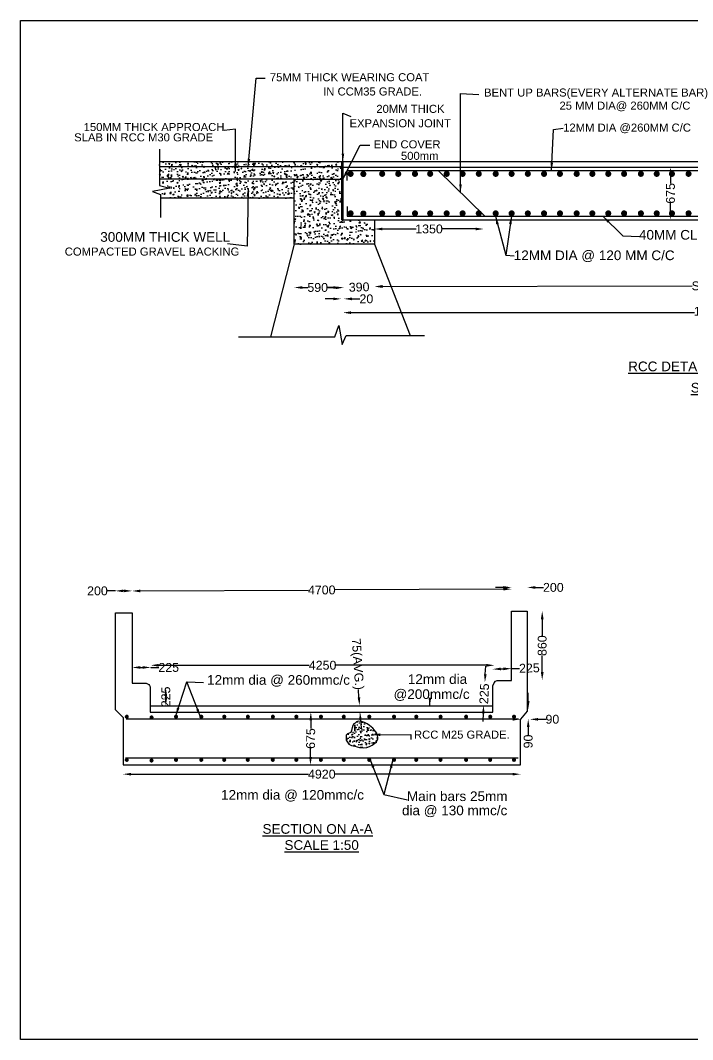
# Model space of a CAD drawing. Header units: millimetres. Extents: x 105 to 21186, y 1546 to 14196.
# Drawn here: x 105 to 8444, y 1546 to 14194 of the extents above; entities that cross this region are included whole.
import ezdxf

# ---------------------------------------------------------------- set-up
doc = ezdxf.new("R2010")
doc.units = ezdxf.units.MM
doc.header["$MEASUREMENT"] = 0
for name, color, linetype in [('DIMENSION', 7, 'Continuous'), ('DRAWING', 7, 'Continuous'), ('TEXT', 7, 'Continuous')]:
    doc.layers.add(name, color=color, linetype=linetype)
doc.styles.get("Standard").update_dxf_attribs({"font": 'arial.ttf'})
doc.dimstyles.get("Standard").update_dxf_attribs({"dimtxt": 110, "dimasz": 100, "dimexe": 0.18, "dimexo": 0.0625, "dimgap": 0.09, "dimtad": 0, "dimdec": 0, "dimzin": 0, "dimdsep": 46, "dimtxsty": 'Standard', "dimcen": 0.09, "dimse1": 1, "dimse2": 1, "dimadec": 0, "dimazin": 0, "dimtfac": 1, "dimtdec": 0, "dimtofl": 0, "dimtmove": 0, "dimatfit": 3, "dimfxl": 1, "dimtolj": 1, "dimtzin": 0, "dimarcsym": 0})

# ---------------------------------------------------------------- blocks, each defined once
blk = doc.blocks.new('*D2')
at = {"layer": 'Defpoints', "color": 0, "transparency": 16777216}
for p in [(1378, 4954), (6310, 4954), (6310, 4840)]:
    blk.add_point(p, dxfattribs=at)
at = {"layer": 'DIMENSION', "color": 0, "lineweight": -2, "transparency": 16777216}
for p, q in [((1478, 4840), (3678, 4840)), ((6210, 4840), (4011, 4840))]:
    blk.add_line(p, q, dxfattribs=at)
at = {"layer": 'DIMENSION', "color": 0, "transparency": 16777216}
for points in [[(1478, 4856), (1478, 4823), (1378, 4840)], [(6210, 4856), (6210, 4823), (6310, 4840)]]:
    blk.add_solid(points, dxfattribs=at)
at = {"layer": 'DIMENSION', "color": 0, "transparency": 16777216, "insert": (3844, 4840), "char_height": 110, "attachment_point": 5}
blk.add_mtext('\\A1;4920', dxfattribs=at)
blk = doc.blocks.new('*D3')
at = {"layer": 'Defpoints', "color": 0, "transparency": 16777216}
for p in [(3708, 5610), (3734, 5610), (3729, 4954)]:
    blk.add_point(p, dxfattribs=at)
at = {"layer": 'DIMENSION', "color": 0, "lineweight": -2, "transparency": 16777216}
for p, q in [((3708, 5510), (3707, 5405)), ((3704, 5054), (3705, 5160))]:
    blk.add_line(p, q, dxfattribs=at)
at = {"layer": 'DIMENSION', "color": 0, "transparency": 16777216}
for points in [[(3691, 5510), (3724, 5510), (3708, 5610)], [(3687, 5054), (3721, 5054), (3703, 4954)]]:
    blk.add_solid(points, dxfattribs=at)
at = {"layer": 'DIMENSION', "color": 0, "transparency": 16777216, "insert": (3706, 5282), "char_height": 110, "attachment_point": 5, "rotation": 89.5329}
blk.add_mtext('\\A1;675', dxfattribs=at)
blk = doc.blocks.new('*D4')
at = {"layer": 'Defpoints', "color": 0, "transparency": 16777216}
for p in [(4312, 5692), (4259, 5689), (4264, 5610)]:
    blk.add_point(p, dxfattribs=at)
at = {"layer": 'DIMENSION', "color": 0, "lineweight": -2, "transparency": 16777216}
for p, q in [((4305, 5792), (4298, 5892)), ((4324, 5514), (4331, 5414))]:
    blk.add_line(p, q, dxfattribs=at)
at = {"layer": 'DIMENSION', "color": 0, "transparency": 16777216}
for points in [[(4321, 5793), (4288, 5791), (4312, 5692)], [(4341, 5515), (4308, 5512), (4317, 5613)]]:
    blk.add_solid(points, dxfattribs=at)
at = {"layer": 'DIMENSION', "color": 0, "transparency": 16777216, "insert": (4276, 6205), "char_height": 110, "attachment_point": 5, "rotation": 274.0236}
blk.add_mtext('\\A1;75(AVG.)', dxfattribs=at)
blk = doc.blocks.new('*D5')
at = {"layer": 'Defpoints', "color": 0, "transparency": 16777216}
for p in [(1492, 6079), (1722, 6164), (1722, 6079)]:
    blk.add_point(p, dxfattribs=at)
at = {"layer": 'DIMENSION', "color": 0, "lineweight": -2, "transparency": 16777216}
for p, q in [((1592, 6164), (1622, 6164)), ((1722, 6164), (1822, 6164))]:
    blk.add_line(p, q, dxfattribs=at)
at = {"layer": 'DIMENSION', "color": 0, "transparency": 16777216}
for points in [[(1592, 6181), (1592, 6148), (1492, 6164)], [(1622, 6181), (1622, 6148), (1722, 6164)]]:
    blk.add_solid(points, dxfattribs=at)
at = {"layer": 'DIMENSION', "color": 0, "transparency": 16777216, "insert": (1945, 6164), "char_height": 110, "attachment_point": 5}
blk.add_mtext('\\A1;225', dxfattribs=at)
blk = doc.blocks.new('*D6')
at = {"layer": 'Defpoints', "color": 0, "transparency": 16777216}
for p in [(1864, 5909), (1909, 5909), (1864, 5689)]:
    blk.add_point(p, dxfattribs=at)
at = {"layer": 'DIMENSION', "color": 0, "lineweight": -2, "transparency": 16777216}
blk.add_line((1909, 5789), (1909, 5809), dxfattribs=at)
at = {"layer": 'DIMENSION', "color": 0, "transparency": 16777216}
for points in [[(1892, 5809), (1926, 5809), (1909, 5909)], [(1892, 5789), (1926, 5789), (1909, 5689)]]:
    blk.add_solid(points, dxfattribs=at)
at = {"layer": 'DIMENSION', "color": 0, "transparency": 16777216, "insert": (1909, 5799), "char_height": 110, "attachment_point": 5, "rotation": 90}
blk.add_mtext('\\A1;225', dxfattribs=at)
blk = doc.blocks.new('*D7')
at = {"layer": 'Defpoints', "color": 0, "transparency": 16777216}
for p in [(6310, 5521), (6425, 5521), (6425, 5521)]:
    blk.add_point(p, dxfattribs=at)
at = {"layer": 'DIMENSION', "color": 0, "lineweight": -2, "transparency": 16777216}
for p, q in [((6210, 5521), (6110, 5521)), ((6525, 5521), (6625, 5521))]:
    blk.add_line(p, q, dxfattribs=at)
at = {"layer": 'DIMENSION', "color": 0, "transparency": 16777216}
for points in [[(6210, 5537), (6210, 5504), (6310, 5521)], [(6525, 5537), (6525, 5504), (6425, 5521)]]:
    blk.add_solid(points, dxfattribs=at)
at = {"layer": 'DIMENSION', "color": 0, "transparency": 16777216, "insert": (6704, 5521), "char_height": 110, "attachment_point": 5}
blk.add_mtext('\\A1;90', dxfattribs=at)
blk = doc.blocks.new('*D8')
at = {"layer": 'Defpoints', "color": 0, "transparency": 16777216}
for p in [(6393, 5648), (6393, 5525), (6404, 5525)]:
    blk.add_point(p, dxfattribs=at)
at = {"layer": 'DIMENSION', "color": 0, "lineweight": -2, "transparency": 16777216}
for p, q in [((6404, 5748), (6404, 5848)), ((6404, 5425), (6404, 5325))]:
    blk.add_line(p, q, dxfattribs=at)
at = {"layer": 'DIMENSION', "color": 0, "transparency": 16777216}
for points in [[(6388, 5748), (6421, 5748), (6404, 5648)], [(6388, 5425), (6421, 5425), (6404, 5525)]]:
    blk.add_solid(points, dxfattribs=at)
at = {"layer": 'DIMENSION', "color": 0, "transparency": 16777216, "insert": (6404, 5246), "char_height": 110, "attachment_point": 5, "rotation": 90}
blk.add_mtext('\\A1;90', dxfattribs=at)
blk = doc.blocks.new('*D9')
at = {"layer": 'Defpoints', "color": 0, "transparency": 16777216}
for p in [(5867, 5981), (5981, 5975), (5966, 5689)]:
    blk.add_point(p, dxfattribs=at)
at = {"layer": 'DIMENSION', "color": 0, "lineweight": -2, "transparency": 16777216}
for p, q in [((5872, 6081), (5878, 6180)), ((5847, 5595), (5841, 5495))]:
    blk.add_line(p, q, dxfattribs=at)
at = {"layer": 'DIMENSION', "color": 0, "transparency": 16777216}
for points in [[(5856, 6081), (5889, 6080), (5867, 5981)], [(5830, 5596), (5863, 5594), (5852, 5695)]]:
    blk.add_solid(points, dxfattribs=at)
at = {"layer": 'DIMENSION', "color": 0, "transparency": 16777216, "insert": (5859, 5838), "char_height": 110, "attachment_point": 5, "rotation": 86.9753}
blk.add_mtext('\\A1;225', dxfattribs=at)
blk = doc.blocks.new('*D10')
at = {"layer": 'Defpoints', "color": 0, "transparency": 16777216}
for p in [(1722, 6079), (5986, 6191), (5986, 6079)]:
    blk.add_point(p, dxfattribs=at)
at = {"layer": 'DIMENSION', "color": 0, "lineweight": -2, "transparency": 16777216}
for p, q in [((1822, 6191), (3688, 6191)), ((5886, 6191), (4021, 6191))]:
    blk.add_line(p, q, dxfattribs=at)
at = {"layer": 'DIMENSION', "color": 0, "transparency": 16777216}
for points in [[(1822, 6208), (1822, 6174), (1722, 6191)], [(5886, 6208), (5886, 6174), (5986, 6191)]]:
    blk.add_solid(points, dxfattribs=at)
at = {"layer": 'DIMENSION', "color": 0, "transparency": 16777216, "insert": (3854, 6191), "char_height": 110, "attachment_point": 5}
blk.add_mtext('\\A1;4250', dxfattribs=at)
blk = doc.blocks.new('*D11')
at = {"layer": 'Defpoints', "color": 0, "transparency": 16777216}
for p in [(5965, 6119), (6196, 6150), (6197, 6125)]:
    blk.add_point(p, dxfattribs=at)
at = {"layer": 'DIMENSION', "color": 0, "lineweight": -2, "transparency": 16777216}
for p, q in [((6064, 6146), (6096, 6147)), ((6196, 6150), (6296, 6153))]:
    blk.add_line(p, q, dxfattribs=at)
at = {"layer": 'DIMENSION', "color": 0, "transparency": 16777216}
for points in [[(6064, 6163), (6065, 6129), (5964, 6143)], [(6096, 6164), (6096, 6130), (6196, 6150)]]:
    blk.add_solid(points, dxfattribs=at)
at = {"layer": 'DIMENSION', "color": 0, "transparency": 16777216, "insert": (6419, 6156), "char_height": 110, "attachment_point": 5, "rotation": 1.6018}
blk.add_mtext('\\A1;225', dxfattribs=at)
blk = doc.blocks.new('*D12')
at = {"layer": 'Defpoints', "color": 0, "transparency": 16777216}
for p in [(6393, 6863), (6393, 6007), (6578, 6007)]:
    blk.add_point(p, dxfattribs=at)
at = {"layer": 'DIMENSION', "color": 0, "lineweight": -2, "transparency": 16777216}
for p, q in [((6578, 6763), (6578, 6557)), ((6578, 6107), (6578, 6314))]:
    blk.add_line(p, q, dxfattribs=at)
at = {"layer": 'DIMENSION', "color": 0, "transparency": 16777216}
for points in [[(6561, 6763), (6595, 6763), (6578, 6863)], [(6561, 6107), (6595, 6107), (6578, 6007)]]:
    blk.add_solid(points, dxfattribs=at)
at = {"layer": 'DIMENSION', "color": 0, "transparency": 16777216, "insert": (6578, 6435), "char_height": 110, "attachment_point": 5, "rotation": 90}
blk.add_mtext('\\A1;860', dxfattribs=at)
blk = doc.blocks.new('*D13')
at = {"layer": 'Defpoints', "color": 0, "transparency": 16777216}
for p in [(1283, 7114), (1283, 6840), (1492, 6840)]:
    blk.add_point(p, dxfattribs=at)
at = {"layer": 'DIMENSION', "color": 0, "lineweight": -2, "transparency": 16777216}
for p, q in [((1283, 7114), (1183, 7114)), ((1392, 7114), (1383, 7114))]:
    blk.add_line(p, q, dxfattribs=at)
at = {"layer": 'DIMENSION', "color": 0, "transparency": 16777216}
for points in [[(1383, 7131), (1383, 7098), (1283, 7114)], [(1392, 7131), (1392, 7098), (1492, 7114)]]:
    blk.add_solid(points, dxfattribs=at)
at = {"layer": 'DIMENSION', "color": 0, "transparency": 16777216, "insert": (1061, 7114), "char_height": 110, "attachment_point": 5}
blk.add_mtext('\\A1;200', dxfattribs=at)
blk = doc.blocks.new('*D14')
at = {"layer": 'Defpoints', "color": 0, "transparency": 16777216}
for p in [(6195, 7136), (1492, 6840), (6197, 6863)]:
    blk.add_point(p, dxfattribs=at)
at = {"layer": 'DIMENSION', "color": 0, "lineweight": -2, "transparency": 16777216}
for p, q in [((1591, 7113), (3677, 7124)), ((6095, 7136), (4009, 7126))]:
    blk.add_line(p, q, dxfattribs=at)
at = {"layer": 'DIMENSION', "color": 0, "transparency": 16777216}
for points in [[(1591, 7130), (1591, 7097), (1491, 7113)], [(6095, 7153), (6095, 7119), (6195, 7136)]]:
    blk.add_solid(points, dxfattribs=at)
at = {"layer": 'DIMENSION', "color": 0, "transparency": 16777216, "insert": (3843, 7125), "char_height": 110, "attachment_point": 5, "rotation": 0.2847}
blk.add_mtext('\\A1;4700', dxfattribs=at)
blk = doc.blocks.new('*D15')
at = {"layer": 'Defpoints', "color": 0, "transparency": 16777216}
for p in [(6393, 7157), (6197, 6863), (6393, 6863)]:
    blk.add_point(p, dxfattribs=at)
at = {"layer": 'DIMENSION', "color": 0, "lineweight": -2, "transparency": 16777216}
for p, q in [((6097, 7157), (5997, 7157)), ((6493, 7157), (6593, 7157))]:
    blk.add_line(p, q, dxfattribs=at)
at = {"layer": 'DIMENSION', "color": 0, "transparency": 16777216}
for points in [[(6097, 7174), (6097, 7140), (6197, 7157)], [(6493, 7174), (6493, 7140), (6393, 7157)]]:
    blk.add_solid(points, dxfattribs=at)
at = {"layer": 'DIMENSION', "color": 0, "transparency": 16777216, "insert": (6716, 7157), "char_height": 110, "attachment_point": 5}
blk.add_mtext('\\A1;200', dxfattribs=at)
blk = doc.blocks.new('*D24')
at = {"layer": 'Defpoints', "color": 0, "transparency": 16777216}
for p in [(4085, 10879), (3501, 10851), (4085, 10851)]:
    blk.add_point(p, dxfattribs=at)
at = {"layer": 'DIMENSION', "color": 0, "lineweight": -2, "transparency": 16777216}
for p, q in [((3601, 10879), (3672, 10879)), ((3985, 10879), (3915, 10879))]:
    blk.add_line(p, q, dxfattribs=at)
at = {"layer": 'DIMENSION', "color": 0, "transparency": 16777216}
for points in [[(3601, 10895), (3601, 10862), (3501, 10879)], [(3985, 10895), (3985, 10862), (4085, 10879)]]:
    blk.add_solid(points, dxfattribs=at)
at = {"layer": 'DIMENSION', "color": 0, "transparency": 16777216, "insert": (3793, 10879), "char_height": 110, "attachment_point": 5}
blk.add_mtext('\\A1;590', dxfattribs=at)
blk = doc.blocks.new('*D25')
at = {"layer": 'Defpoints', "color": 0, "transparency": 16777216}
for p in [(12984, 10908), (12984, 10889), (4498, 10871)]:
    blk.add_point(p, dxfattribs=at)
at = {"layer": 'DIMENSION', "color": 0, "lineweight": -2, "transparency": 16777216}
for p, q in [((4598, 10890), (8438, 10898)), ((12884, 10908), (9044, 10900))]:
    blk.add_line(p, q, dxfattribs=at)
at = {"layer": 'DIMENSION', "color": 0, "transparency": 16777216}
for points in [[(4598, 10907), (4598, 10874), (4498, 10890)], [(12884, 10924), (12884, 10891), (12984, 10908)]]:
    blk.add_solid(points, dxfattribs=at)
at = {"layer": 'DIMENSION', "color": 0, "transparency": 16777216, "insert": (8741, 10899), "char_height": 110, "attachment_point": 5, "rotation": 0.118}
blk.add_mtext('\\A1;S=10000', dxfattribs=at)
blk = doc.blocks.new('*D26')
at = {"layer": 'Defpoints', "color": 0, "transparency": 16777216}
for p in [(4085, 10879), (4117, 10879), (4117, 10738)]:
    blk.add_point(p, dxfattribs=at)
at = {"layer": 'DIMENSION', "color": 0, "lineweight": -2, "transparency": 16777216}
for p, q in [((3985, 10738), (3885, 10738)), ((4217, 10738), (4317, 10738))]:
    blk.add_line(p, q, dxfattribs=at)
at = {"layer": 'DIMENSION', "color": 0, "transparency": 16777216}
for points in [[(3985, 10755), (3985, 10721), (4085, 10738)], [(4217, 10755), (4217, 10721), (4117, 10738)]]:
    blk.add_solid(points, dxfattribs=at)
at = {"layer": 'DIMENSION', "color": 0, "transparency": 16777216, "insert": (4397, 10738), "char_height": 110, "attachment_point": 5}
blk.add_mtext('\\A1;20', dxfattribs=at)
blk = doc.blocks.new('*D27')
at = {"layer": 'Defpoints', "color": 0, "transparency": 16777216}
for p in [(4117, 10879), (4498, 10890), (4498, 10890)]:
    blk.add_point(p, dxfattribs=at)
at = {"layer": 'DIMENSION', "color": 0, "lineweight": -2, "transparency": 16777216}
for p, q in [((4598, 10893), (4698, 10896)), ((4017, 10876), (3917, 10873))]:
    blk.add_line(p, q, dxfattribs=at)
at = {"layer": 'DIMENSION', "color": 0, "transparency": 16777216}
for points in [[(4017, 10892), (4018, 10859), (4117, 10879)], [(4597, 10910), (4598, 10877), (4498, 10890)]]:
    blk.add_solid(points, dxfattribs=at)
at = {"layer": 'DIMENSION', "color": 0, "transparency": 16777216, "insert": (4307, 10884), "char_height": 110, "attachment_point": 5, "rotation": 1.7311}
blk.add_mtext('\\A1;390', dxfattribs=at)
blk = doc.blocks.new('*D28')
at = {"layer": 'Defpoints', "color": 0, "transparency": 16777216}
for p in [(4106, 10567), (4106, 10562), (13605, 10562)]:
    blk.add_point(p, dxfattribs=at)
at = {"layer": 'DIMENSION', "color": 0, "lineweight": -2, "transparency": 16777216}
for p, q in [((4206, 10567), (8469, 10567)), ((13505, 10567), (9241, 10567))]:
    blk.add_line(p, q, dxfattribs=at)
at = {"layer": 'DIMENSION', "color": 0, "transparency": 16777216}
for points in [[(4206, 10583), (4206, 10550), (4106, 10567)], [(13505, 10583), (13505, 10550), (13605, 10567)]]:
    blk.add_solid(points, dxfattribs=at)
at = {"layer": 'DIMENSION', "color": 0, "transparency": 16777216, "insert": (8855, 10567), "char_height": 110, "attachment_point": 5}
blk.add_mtext('\\A1;11180(C/C)', dxfattribs=at)
blk = doc.blocks.new('*D31')
at = {"layer": 'Defpoints', "color": 0, "transparency": 16777216}
for p in [(8136, 12373), (8170, 12373), (8134, 11721)]:
    blk.add_point(p, dxfattribs=at)
at = {"layer": 'DIMENSION', "color": 0, "lineweight": -2, "transparency": 16777216}
for p, q in [((8170, 12273), (8169, 12169)), ((8169, 11820), (8169, 11924))]:
    blk.add_line(p, q, dxfattribs=at)
at = {"layer": 'DIMENSION', "color": 0, "transparency": 16777216}
for points in [[(8153, 12273), (8186, 12273), (8170, 12373)], [(8152, 11821), (8185, 11820), (8168, 11720)]]:
    blk.add_solid(points, dxfattribs=at)
at = {"layer": 'DIMENSION', "color": 0, "transparency": 16777216, "insert": (8169, 12047), "char_height": 110, "attachment_point": 5, "rotation": 89.8488}
blk.add_mtext('\\A1;675', dxfattribs=at)
blk = doc.blocks.new('*D32')
at = {"layer": 'Defpoints', "color": 0, "transparency": 16777216}
for p in [(4496, 11603), (5851, 11605), (5851, 11603)]:
    blk.add_point(p, dxfattribs=at)
at = {"layer": 'DIMENSION', "color": 0, "lineweight": -2, "transparency": 16777216}
for p, q in [((4596, 11605), (5015, 11605)), ((5751, 11605), (5333, 11605))]:
    blk.add_line(p, q, dxfattribs=at)
at = {"layer": 'DIMENSION', "color": 0, "transparency": 16777216}
for points in [[(4596, 11622), (4596, 11588), (4496, 11605)], [(5751, 11622), (5751, 11588), (5851, 11605)]]:
    blk.add_solid(points, dxfattribs=at)
at = {"layer": 'DIMENSION', "color": 0, "transparency": 16777216, "insert": (5174, 11605), "char_height": 110, "attachment_point": 5}
blk.add_mtext('\\A1;1350', dxfattribs=at)

msp = doc.modelspace()

# ---------------------------------------------------------------- hatches: boundary and pattern name
at = {"layer": 'DRAWING'}
h = msp.add_hatch(dxfattribs=at)
h.set_pattern_fill('AR-CONC', color=256, scale=20)
h.set_pattern_definition([(50, (0, 0), (143.452, -12.5504), [15, -165]), (355, (0, 0), (-27.7503, 150.4384), [12, -132]), (100.4514, (11.95, -1.05), (115.7018, 137.888), [12.748, -140.2284]), (46.1842, (0, 40), (213.4483, -33.1039), [22.5, -247.5]), (96.6356, (17.79, 37.24), (186.9324, 194.8237), [19.122, -210.3428]), (351.1842, (0, 40), (186.9324, 194.8237), [18, -198]), (21, (20, 30), (119.3814, -80.5238), [15, -165]), (326, (20, 30), (48.663, 145.03), [12, -132]), (71.4514, (29.95, 23.29), (168.0445, 64.5062), [12.748, -140.2284]), (37.5, (0, 0), (2.43197, 66.57877), [0, -130.4, 0, -134, 0, -132.5]), (7.5, (0, 0), (52.6139, 78.88234), [0, -76.4, 0, -127.4, 0, -50.5]), (327.5, (-44.6, 0), (106.76449, -4.51097), [0, -50, 0, -156, 0, -207]), (317.5, (-64.6, 0), (116.63723, 20.021), [0, -65, 0, -103.6, 0, -147])])
h.paths.add_polyline_path([(3500, 12223), (1830.4, 12223), (1830.4, 12145.8), (1958.1, 12110.3), (1745.2, 12070.2), (1842.2, 12034.7), (1842.2, 11989.3), (3500, 11989.3)])
h.paths.add_polyline_path([(4093.9, 12374.9), (1830.4, 12374.9), (1830.4, 12223), (3500, 12223), (4093.9, 12223)])
h.paths.add_polyline_path([(4093.9, 12438.5), (1830.4, 12438.5), (1830.4, 12374.9), (4093.9, 12374.9)])
h.paths.add_polyline_path([(4093.9, 12223), (3500, 12223), (3500, 11417.2), (4496.1, 11417.2), (4496.1, 11720.6), (4105.7, 11720.6), (4093.9, 11720.6)])
h = msp.add_hatch(dxfattribs=at)
h.set_pattern_fill('AR-CONC', color=256, scale=15)
h.paths.add_polyline_path([(4524.9, 5349.4), (4478.7, 5409.6), (4435.1, 5444.2), (4406.9, 5466), (4373.6, 5482.6), (4336.4, 5494.2), (4296.6, 5496.7), (4273.5, 5489), (4258.1, 5473.7), (4240.2, 5463.4), (4224.8, 5435.2), (4210.7, 5384), (4204.3, 5355.8), (4163.2, 5339.1), (4147.8, 5322.5), (4145.3, 5298.1), (4145.3, 5261), (4178.6, 5211), (4210.7, 5195.6), (4253, 5189.2), (4312, 5172.6), (4360.7, 5164.9), (4401.8, 5170), (4433.9, 5181.6), (4469.8, 5202), (4517.2, 5239.2), (4537.7, 5273.8), (4540.3, 5298.1)])

# ---------------------------------------------------------------- linework, layer by layer
for points in [[(1830.4, 12597.2), (1830.4, 12145.8), (1958.1, 12110.3), (1745.2, 12070.2), (1842.2, 12034.7), (1842.2, 11748.8)], [(4105.7, 11720.6), (4093.9, 11720.6), (4093.9, 12438.5), (1830.4, 12438.5)], [(4105.7, 12441.3), (4105.7, 11720.6), (13581, 11720.6), (13581, 12441.3)], [(4105.7, 12441.3), (13581, 12441.3)], [(4093.9, 12374.9), (1830.4, 12374.9)], [(4105.7, 12372.8), (13581, 12372.8)], [(4160.5, 12206.4), (4160.5, 12329), (13581, 12329)], [(5287.5, 12329), (5868.1, 11763.7)], [(3500, 12223), (1830.4, 12223)], [(4496.1, 11720.6), (4496.1, 11417.2), (3500, 11417.2), (3500, 12223), (4105.7, 12223)], [(3500, 11989.3), (1842.2, 11989.3)], [(4159.2, 11882.9), (4159.2, 11763.7), (14319.9, 11763.7)], [(3500, 11417.2), (3208.6, 10268.4)], [(4496.1, 11417.2), (4938.8, 10282.7)], [(2811.9, 10268.4), (4005.7, 10268.4), (4054.3, 10405.7), (4097.3, 10171.2), (4145.9, 10282.7), (5116.4, 10282.7)], [(1378.4, 5543.1), (1283.3, 5638.7), (1283.3, 6840.1), (1492.2, 6840.1), (1492.2, 5969.7), (1663.8, 5969.7), (1683.6, 5962), (1696.5, 5952.1), (1706.4, 5939.7), (1713.1, 5923.5), (1716.2, 5906.9), (1715.9, 5882.6), (1715.9, 5609.8), (5965.7, 5609.8), (5965.7, 5936.3), (5980.8, 5974.7), (6000, 5995.3), (6020.6, 6000.8), (6196.6, 6000.8), (6196.6, 6863.5), (6393.2, 6863.5), (6393.2, 5647.8), (6393.2, 5621.7), (6310.3, 5521.4)], [(1715.9, 5688.5), (5965.7, 5688.5)], [(1378.4, 5543.1), (1378.4, 4954.2), (6310.3, 4954.2), (6310.3, 5521.4)], [(1417.3, 5527.7), (6282.4, 5527.7)], [(1408.2, 5042.5), (6281.4, 5042.5)]]:
    msp.add_lwpolyline(points, dxfattribs=at)
for points, const_width in [([(4182.1, 12289, 1), (4219.6, 12289, 1)], 37.5), ([(4340.6, 12286.9, 1), (4378.1, 12286.9, 1)], 37.5), ([(4574, 12289, 1), (4611.5, 12289, 1)], 37.5), ([(4773.2, 12289, 1), (4810.7, 12289, 1)], 37.5), ([(4980.9, 12289, 1), (5018.4, 12289, 1)], 37.5), ([(5169.4, 12289, 1), (5206.9, 12289, 1)], 37.5), ([(5374.3, 12289, 1), (5411.8, 12289, 1)], 37.5), ([(5571.4, 12289, 1), (5608.9, 12289, 1)], 37.5), ([(5772.7, 12289, 1), (5810.2, 12289, 1)], 37.5), ([(5982.5, 12289, 1), (6020, 12289, 1)], 37.5), ([(6179.6, 12289, 1), (6217.1, 12289, 1)], 37.5), ([(6380.9, 12289, 1), (6418.4, 12289, 1)], 37.5), ([(6582.2, 12289, 1), (6619.7, 12289, 1)], 37.5), ([(6779.2, 12289, 1), (6816.7, 12289, 1)], 37.5), ([(6986.9, 12289, 1), (7024.4, 12289, 1)], 37.5), ([(7181.4, 12289, 1), (7218.9, 12289, 1)], 37.5), ([(7378.4, 12289, 1), (7415.9, 12289, 1)], 37.5), ([(7575.4, 12289, 1), (7612.9, 12289, 1)], 37.5), ([(7783.1, 12289, 1), (7820.6, 12289, 1)], 37.5), ([(7980.2, 12289, 1), (8017.7, 12289, 1)], 37.5), ([(8168.6, 12289, 1), (8206.1, 12289, 1)], 37.5), ([(8374.2, 12289, 1), (8411.7, 12289, 1)], 37.5), ([(4182.1, 11799.1, 1), (4219.6, 11799.1, 1)], 37.5), ([(4340.6, 11797, 1), (4378.1, 11797, 1)], 37.5), ([(4574, 11799.1, 1), (4611.5, 11799.1, 1)], 37.5), ([(4773.2, 11799.1, 1), (4810.7, 11799.1, 1)], 37.5), ([(4980.9, 11799.1, 1), (5018.4, 11799.1, 1)], 37.5), ([(5169.4, 11799.1, 1), (5206.9, 11799.1, 1)], 37.5), ([(5374.3, 11799.1, 1), (5411.8, 11799.1, 1)], 37.5), ([(5571.4, 11799.1, 1), (5608.9, 11799.1, 1)], 37.5), ([(5772.7, 11799.1, 1), (5810.2, 11799.1, 1)], 37.5), ([(5982.5, 11799.1, 1), (6020, 11799.1, 1)], 37.5), ([(6179.6, 11799.1, 1), (6217.1, 11799.1, 1)], 37.5), ([(6380.9, 11799.1, 1), (6418.4, 11799.1, 1)], 37.5), ([(6582.2, 11799.1, 1), (6619.7, 11799.1, 1)], 37.5), ([(6779.2, 11799.1, 1), (6816.7, 11799.1, 1)], 37.5), ([(6986.9, 11799.1, 1), (7024.4, 11799.1, 1)], 37.5), ([(7181.4, 11799.1, 1), (7218.9, 11799.1, 1)], 37.5), ([(7378.4, 11799.1, 1), (7415.9, 11799.1, 1)], 37.5), ([(7575.4, 11799.1, 1), (7612.9, 11799.1, 1)], 37.5), ([(7783.1, 11799.1, 1), (7820.6, 11799.1, 1)], 37.5), ([(7980.2, 11799.1, 1), (8017.7, 11799.1, 1)], 37.5), ([(8168.6, 11799.1, 1), (8206.1, 11799.1, 1)], 37.5), ([(8374.2, 11799.1, 1), (8411.7, 11799.1, 1)], 37.5), ([(1412.4, 5553, 1), (1437.4, 5553, 1)], 25), ([(1719.7, 5544.3, 1), (1744.7, 5544.3, 1)], 25), ([(2024.1, 5553, 1), (2049.1, 5553, 1)], 25), ([(2337.2, 5553, 1), (2362.2, 5553, 1)], 25), ([(2621.3, 5553, 1), (2646.3, 5553, 1)], 25), ([(2914.1, 5553, 1), (2939.1, 5553, 1)], 25), ([(3224.2, 5553, 1), (3249.2, 5553, 1)], 25), ([(3515.9, 5553, 1), (3540.9, 5553, 1)], 25), ([(3820.3, 5553, 1), (3845.3, 5553, 1)], 25), ([(4104.4, 5553, 1), (4129.4, 5553, 1)], 25), ([(4420.4, 5553, 1), (4445.4, 5553, 1)], 25), ([(4727.6, 5553, 1), (4752.6, 5553, 1)], 25), ([(5003, 5553, 1), (5028, 5553, 1)], 25), ([(5304.5, 5553, 1), (5329.5, 5553, 1)], 25), ([(5622, 5553, 1), (5647, 5553, 1)], 25), ([(5920.6, 5553, 1), (5945.6, 5553, 1)], 25), ([(6216.3, 5553, 1), (6241.3, 5553, 1)], 25), ([(1411.7, 5017.4, 1), (1436.7, 5017.4, 1)], 25), ([(1719, 5008.7, 1), (1744, 5008.7, 1)], 25), ([(2023.4, 5017.4, 1), (2048.4, 5017.4, 1)], 25), ([(2336.4, 5017.4, 1), (2361.4, 5017.4, 1)], 25), ([(2620.5, 5017.4, 1), (2645.5, 5017.4, 1)], 25), ([(2913.3, 5017.4, 1), (2938.3, 5017.4, 1)], 25), ([(3223.5, 5017.4, 1), (3248.5, 5017.4, 1)], 25), ([(3515.2, 5017.4, 1), (3540.2, 5017.4, 1)], 25), ([(3819.6, 5017.4, 1), (3844.6, 5017.4, 1)], 25), ([(4103.7, 5017.4, 1), (4128.7, 5017.4, 1)], 25), ([(4419.6, 5017.4, 1), (4444.6, 5017.4, 1)], 25), ([(4726.9, 5017.4, 1), (4751.9, 5017.4, 1)], 25), ([(5002.3, 5017.4, 1), (5027.3, 5017.4, 1)], 25), ([(5303.8, 5017.4, 1), (5328.8, 5017.4, 1)], 25), ([(5621.3, 5017.4, 1), (5646.3, 5017.4, 1)], 25), ([(5919.9, 5017.4, 1), (5944.9, 5017.4, 1)], 25), ([(6215.6, 5017.4, 1), (6240.6, 5017.4, 1)], 25)]:
    msp.add_lwpolyline(points, format="xyb", close=True, dxfattribs=dict(at, const_width=const_width))
msp.add_lwpolyline([(4240.2, 5463.4), (4224.8, 5435.2), (4210.7, 5384), (4204.3, 5355.8), (4163.2, 5339.1), (4147.8, 5322.5), (4145.3, 5298.1), (4145.3, 5261), (4178.6, 5211), (4210.7, 5195.6), (4253, 5189.2), (4312, 5172.6), (4360.7, 5164.9), (4401.8, 5170), (4433.9, 5181.6), (4469.8, 5202), (4517.2, 5239.2), (4537.7, 5273.8), (4540.3, 5298.1), (4524.9, 5349.4), (4478.7, 5409.6), (4435.1, 5444.2), (4406.9, 5466), (4373.6, 5482.6), (4336.4, 5494.2), (4296.6, 5496.7), (4273.5, 5489), (4258.1, 5473.7)], close=True, dxfattribs=at)
at = {"layer": 'TEXT'}
msp.add_lwpolyline([(21182.9, 1546.2), (105.1, 1546.2), (105.1, 14193.6), (21182.9, 14193.6)], close=True, dxfattribs=at)

# ---------------------------------------------------------------- texts
for s, height, p in [('75MM THICK WEARING COAT', 100, (3199.6, 13438.3)), ('IN CCM35 GRADE.', 100, (3860.7, 13261.5)), ('BENT UP BARS(EVERY ALTERNATE BAR)', 100, (5856.5, 13248.2)), ('25 MM DIA@ 260MM C/C', 100, (6792.1, 13085.9)), ('20MM THICK', 100, (4520.4, 13045.8)), ('150MM THICK APPROACH', 100, (890, 12820.5)), ('EXPANSION JOINT', 100, (4187.9, 12867.1)), ('12MM DIA @260MM C/C', 100, (6837.6, 12813.2)), ('SLAB IN RCC M30 GRADE', 100, (772.2, 12692.2)), ('END COVER', 100, (4486.2, 12605.7)), ('500mm', 100, (4825.6, 12463.1)), ('300MM THICK WELL', 120, (1095.8, 11446.1)), ('40MM CLEAR COVER', 120, (7778.1, 11473)), ('COMPACTED GRAVEL BACKING', 100, (655.4, 11274.7)), ('12MM DIA @ 120 MM C/C', 120, (6225, 11218.5)), ('%%URCC DETAILS OF DECK SLAB', 120, (7644, 9840.2)), ('%%USCALE 1:50', 120, (8420.2, 9575.7)), ('12mm dia @ 260mmc/c', 120, (2421, 5949.4)), ('12mm dia', 120, (4910.9, 5959.7)), ('@200mmc/c', 120, (4734.5, 5773.2)), ('RCC M25 GRADE.', 100, (4987.4, 5280.7)), ('12mm dia @ 120mmc/c', 120, (2594.4, 4523.7)), ('Main bars 25mm', 120, (4899.7, 4506.4)), ('dia @ 130 mmc/c', 120, (4838.5, 4330.5)), ('%%USECTION ON A-A', 120, (3108, 4100.4)), ('%%USCALE 1:50', 120, (3380.7, 3900.9))]:
    msp.add_text(s, height=height, dxfattribs=at).set_placement(p)

# ---------------------------------------------------------------- dimensions: what is measured, and where the dimension line sits
at = {"layer": 'DIMENSION'}
for p1, p2, distance, text, picture, middle in [((8134, 11720.6), (8135.7, 12372.8), -34.3, '675', '*D31', (8169.1, 12046.6)), ((4496.1, 11603), (5851.3, 11603), 2.1, '1350', '*D32', (5173.7, 11605)), ((3501.3, 10851.4), (4085, 10851.4), 27.3, '590', '*D24', (3793.1, 10878.7)), ((4085, 10878.7), (4117.2, 10878.7), -140.7, '20', '*D26', (4396.8, 10738)), ((4117.2, 10878.7), (4497.8, 10890.2), 0, '390', '*D27', (4307.5, 10884.5)), ((4497.8, 10871.4), (12984.4, 10888.9), 18.9, 'S=10000', '*D25', (8741.1, 10899)), ((13605.2, 10562.2), (4105.5, 10562.2), -4.5, '11180(C/C)', '*D28', (8855.3, 10566.7)), ((6196.6, 6863.5), (6393.2, 6863.5), 293.5, '200', '*D15', (6715.6, 7156.9)), ((1492.2, 6840.1), (1283.3, 6840.1), -274.2, '200', '*D13', (1060.9, 7114.3)), ((1492.2, 6840.1), (6196.6, 6863.5), 272.9, '4700', '*D14', (3843.1, 7124.7)), ((6393.2, 6863.5), (6393.2, 6007.2), 184.8, '860', '*D12', (6578, 6435.3)), ((1492.2, 6079.4), (1722.1, 6079.4), 84.9, '225', '*D5', (1945.1, 6164.3)), ((1722.1, 6079.4), (5986.4, 6079.4), 111.8, '4250', '*D10', (3854.3, 6191.1)), ((5965.1, 6118.9), (6196.6, 6125.4), 24.4, '225', '*D11', (6418.8, 6156)), ((5965.7, 5688.5), (5980.8, 5974.7), 113.9, '225', '*D9', (5859.4, 5837.6)), ((6393.2, 5647.8), (6393.2, 5524.9), 11.1, '90', '*D8', (6404.3, 5246.2)), ((3729.1, 4954.2), (3734.5, 5609.8), 26.1, '675', '*D3', (3705.7, 5282.2)), ((6310.3, 5521.4), (6424.9, 5521.4), -0.6, '90', '*D7', (6703.6, 5520.8)), ((1378.4, 4954.2), (6310.3, 4954.2), -114.5, '4920', '*D2', (3844.3, 4839.6))]:
    dim = msp.add_aligned_dim(p1=p1, p2=p2, distance=distance, text=text, dimstyle='Standard', dxfattribs=at)
    dim.commit()
    dim.dimension.update_dxf_attribs({"geometry": picture, "text_midpoint": middle})
for base, p1, p2, angle, text, picture, middle in [((4311.6, 5692.2), (4264.3, 5609.6), (4258.7, 5688.5), 94.02356, '75(AVG.)', '*D4', (4275.6, 6204.9)), ((1908.8, 5909.5), (1863.8, 5688.5), (1863.8, 5909.5), 90, '225', '*D6', (1908.8, 5799))]:
    dim = msp.add_linear_dim(base=base, p1=p1, p2=p2, angle=angle, text=text, dimstyle='Standard', dxfattribs=at)
    dim.commit()
    dim.dimension.update_dxf_attribs({"geometry": picture, "text_midpoint": middle, "dimtype": 161})

# ---------------------------------------------------------------- leaders
at = {"layer": 'TEXT'}
for points in [[(2930.7, 12374.9), (3030, 13475.7), (3140.8, 13475.7)], [(5564.4, 12059.4), (5562.4, 13285.5), (5792.3, 13275.5)], [(4105.7, 12441.3), (4104.5, 13043.8), (4203.8, 13001.9)], [(2774, 12317), (2774, 12844.6), (2631.9, 12828.5)], [(6691.9, 12329), (6716.9, 12841.2), (6836.9, 12856.1)], [(4105.7, 12223), (4318.4, 12643.2), (4440.6, 12643.2)], [(2928.6, 12105.6), (2917.4, 11390.4), (2675.1, 11420.2)], [(5997.9, 11763.7), (6124.7, 11278.4), (6229.8, 11273)], [(6197.2, 11763.7), (6124.7, 11278.4)], [(7329.5, 11763.7), (7579.1, 11521.3), (7783.3, 11510)], [(2031.5, 5564.4), (2168.5, 5984.6), (2377.5, 5976.4)], [(2337.2, 5553), (2168.5, 5984.6)], [(5184.4, 5688.5), (5184.4, 5772.8)], [(4470.3, 5329.3), (4946.9, 5331.3), (4946.9, 5269)], [(4444.6, 5017.4), (4613.9, 4586), (4907.4, 4521.3)], [(4726.9, 5017.4), (4613.9, 4586)]]:
    msp.add_leader(points, dimstyle='Standard', override={"dimgap": 0.09, "dimtad": 0}, dxfattribs=at)

doc.saveas('drawing.dxf')
